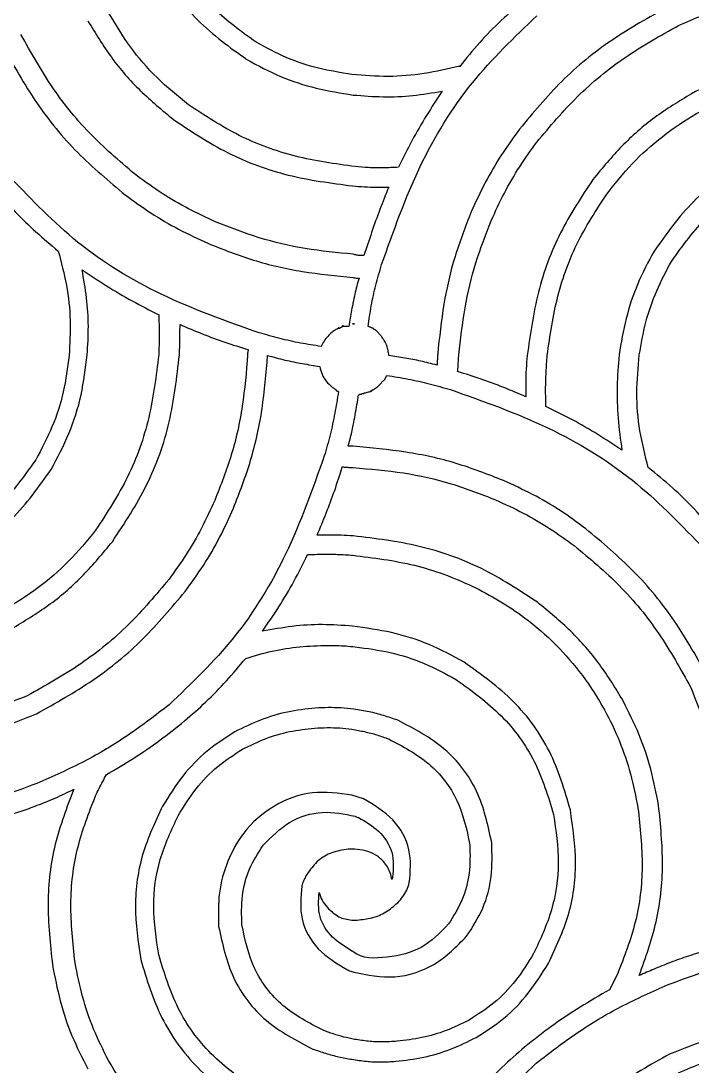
# Model space of a CAD drawing. Extents: x 0 to 371, y 0 to 260.
# Drawn here: x 214.6 to 242.17, y 122.59 to 165.5 of the extents above; entities that cross this region are included whole.
import ezdxf

# ---------------------------------------------------------------- set-up
doc = ezdxf.new("R2010")
doc.units = 0
doc.layers.add('Layer_1', color=7, linetype='CONTINUOUS')

msp = doc.modelspace()

# ---------------------------------------------------------------- linework, layer by layer
at = {"layer": 'Layer_1', "color": 7}
for points in [[(232.621457, 163.618127), (232.621457, 163.644998)], [(228.255832, 153.93448), (228.255832, 153.960835)], [(227.673955, 152.876146), (227.6476, 152.876146)], [(228.07083, 152.955728), (228.044475, 152.955728), (227.991249, 152.955728), (227.964894, 152.955728), (227.938539, 152.955728), (227.912184, 152.955728), (227.885829, 152.955728)], [(228.890936, 152.955728), (228.86458, 152.955728)], [(229.261455, 152.7175), (229.181874, 152.797081)], [(229.711041, 151.765103), (229.711041, 151.817813)], [(229.420102, 150.653543), (229.499684, 150.733125)], [(229.552394, 150.785835), (229.631975, 150.944998), (229.631975, 150.944998)], [(228.732289, 150.230313), (228.758644, 150.230313)], [(229.023227, 150.33625), (229.049582, 150.33625), (229.076453, 150.362605)], [(229.2351, 150.468541), (229.314166, 150.548123)], [(228.467705, 150.151248), (228.494061, 150.151248)], [(228.255832, 148.034581), (228.044475, 148.034581)], [(228.679578, 133.561563), (228.203122, 133.72021)], [(228.309059, 131.498123), (228.044475, 131.498123)], [(228.203122, 128.587706), (228.414995, 128.587706)], [(239.103749, 126.365103), (238.786455, 125.73)]]:
    msp.add_lwpolyline(points, dxfattribs=at)
for points in [[(221.138954, 153.034793)], [(227.673955, 152.902502)], [(227.858957, 152.982083)], [(228.229477, 153.061664), (228.309059, 153.061664), (228.229477, 153.061664)], [(224.737184, 151.765103)], [(229.023227, 150.309895)], [(227.806247, 147.187605)], [(227.303436, 143.605911)], [(227.197499, 139.865571)], [(216.773329, 133.958438)]]:
    msp.add_lwpolyline(points, close=True, dxfattribs=at)
for points, knots in [([(219.524583, 169.968126), (219.771747, 169.151581), (220.263513, 167.526957), (221.793321, 165.406481), (223.185254, 164.412825), (223.890207, 163.909581)], [0, 0, 0, 0, 2.54814, 5.069855, 7.657553, 7.657553, 7.657553, 7.657553]), ([(224.260727, 164.62375), (223.618998, 165.087421), (222.351587, 166.003168), (220.94539, 167.93058), (220.492535, 169.411566), (220.265622, 170.153644)], [0, 0, 0, 0, 2.366487, 4.673792, 6.990994, 6.990994, 6.990994, 6.990994]), ([(241.617291, 165.311563), (242.28791, 165.598605), (243.662571, 166.186995), (245.906768, 166.670409), (247.456452, 166.755267), (248.242208, 166.798294)], [0, 0, 0, 0, 2.184858, 4.4786, 6.83788, 6.83788, 6.83788, 6.83788]), ([(235.267291, 166.343541), (234.952581, 166.071), (234.318427, 165.521819), (233.428331, 164.614901), (232.891926, 163.95225), (232.621457, 163.618127)], [0, 0, 0, 0, 1.248722, 2.516229, 3.805333, 3.805333, 3.805333, 3.805333]), ([(241.19406, 166.078958), (240.406752, 165.641796), (238.844134, 164.774135), (236.766001, 163.081497), (235.640887, 161.725234), (235.082289, 161.051875)], [0, 0, 0, 0, 2.69884, 5.356551, 7.977118, 7.977118, 7.977118, 7.977118]), ([(221.482602, 162.057498), (221.04321, 162.415541), (220.171001, 163.126268), (219.057805, 164.401841), (218.486947, 165.361266), (218.201666, 165.84073)], [0, 0, 0, 0, 1.698694, 3.371963, 5.043495, 5.043495, 5.043495, 5.043495]), ([(229.420102, 155.495625), (229.902134, 156.856125), (230.835261, 159.489814), (232.970792, 163.00879), (234.873008, 164.826172), (235.796457, 165.708438)], [0, 0, 0, 0, 4.325799, 8.373986, 12.193383, 12.193383, 12.193383, 12.193383]), ([(217.355206, 165.497081), (217.66655, 164.984485), (218.288137, 163.961106), (219.481607, 162.598631), (220.408335, 161.833514), (220.87437, 161.44875)], [0, 0, 0, 0, 1.797007, 3.587655, 5.399073, 5.399073, 5.399073, 5.399073]), ([(235.796457, 160.522708), (236.333582, 161.162197), (237.414061, 162.448592), (239.389485, 164.062113), (240.871664, 164.893384), (241.617291, 165.311563)], [0, 0, 0, 0, 2.50184, 5.032695, 7.594725, 7.594725, 7.594725, 7.594725]), ([(219.392291, 159.12021), (218.752802, 159.657335), (217.466407, 160.737814), (215.852886, 162.713237), (215.021615, 164.195417), (214.603436, 164.941043)], [0, 0, 0, 0, 2.50184, 5.032695, 7.594725, 7.594725, 7.594725, 7.594725]), ([(213.862912, 164.465103), (214.301892, 163.677561), (215.173286, 162.114256), (216.871519, 160.042422), (218.221408, 158.912815), (218.889995, 158.353331)], [0, 0, 0, 0, 2.701851, 5.363294, 7.97507, 7.97507, 7.97507, 7.97507]), ([(228.203122, 163.300833), (227.744226, 163.373369), (226.824034, 163.518822), (225.490912, 163.960951), (224.670186, 164.403142), (224.260727, 164.62375)], [0, 0, 0, 0, 1.392508, 2.792299, 4.185934, 4.185934, 4.185934, 4.185934]), ([(223.890207, 163.909581), (224.343372, 163.66602), (225.250634, 163.178395), (226.728452, 162.697873), (227.746533, 162.535567), (228.255832, 162.454373)], [0, 0, 0, 0, 1.541296, 3.085767, 4.63181, 4.63181, 4.63181, 4.63181]), ([(246.433017, 163.962291), (245.934614, 163.867179), (244.940234, 163.677417), (243.495517, 163.19541), (242.596018, 162.736461), (242.146457, 162.507083)], [0, 0, 0, 0, 1.521336, 3.035266, 4.547924, 4.547924, 4.547924, 4.547924]), ([(232.621457, 163.644998), (232.140084, 163.530442), (231.176677, 163.301174), (229.687351, 163.178811), (228.698242, 163.260128), (228.203122, 163.300833)], [0, 0, 0, 0, 1.483305, 2.968641, 4.457374, 4.457374, 4.457374, 4.457374]), ([(238.7601, 158.511978), (239.117535, 158.950539), (239.827166, 159.821235), (241.114598, 160.914414), (242.451654, 161.781852), (243.817823, 162.427137), (245.167922, 162.889548), (246.099516, 163.075544), (246.565308, 163.168541)], [0, 0, 0, 0, 1.694248, 3.363666, 5.041543, 6.462666, 7.886398, 9.310103, 9.310103, 9.310103, 9.310103]), ([(228.255832, 162.454373), (228.663163, 162.422637), (229.477543, 162.359188), (230.703111, 162.411567), (231.506553, 162.545979), (231.907289, 162.613019)], [0, 0, 0, 0, 1.225051, 2.449256, 3.667467, 3.667467, 3.667467, 3.667467]), ([(231.907289, 162.613019), (231.689956, 162.282412), (231.252779, 161.617377), (230.647984, 160.577184), (230.288866, 159.854748), (230.107916, 159.49073)], [0, 0, 0, 0, 1.186835, 2.387384, 3.60669, 3.60669, 3.60669, 3.60669]), ([(242.146457, 162.507083), (241.633899, 162.195745), (240.610618, 161.574183), (239.248383, 160.380636), (238.483366, 159.453947), (238.098642, 158.987918)], [0, 0, 0, 0, 1.796894, 3.587356, 5.398685, 5.398685, 5.398685, 5.398685]), ([(228.335414, 159.517085), (227.509873, 159.630612), (225.871169, 159.855964), (223.531455, 160.713937), (222.163656, 161.610888), (221.482602, 162.057498)], [0, 0, 0, 0, 2.495893, 4.954366, 7.392467, 7.392467, 7.392467, 7.392467]), ([(220.87437, 161.44875), (221.602808, 160.9633), (223.065228, 159.988705), (225.581877, 159.072712), (227.342564, 158.840372), (228.229477, 158.723335)], [0, 0, 0, 0, 2.619892, 5.259724, 7.939254, 7.939254, 7.939254, 7.939254]), ([(235.082289, 161.051875), (234.830715, 160.704199), (234.321466, 160.000414), (233.656648, 158.866977), (233.284638, 158.066692), (233.097914, 157.665002)], [0, 0, 0, 0, 1.287007, 2.605232, 3.933695, 3.933695, 3.933695, 3.933695]), ([(233.918019, 157.294998), (234.093903, 157.676893), (234.443796, 158.436613), (235.07298, 159.5169), (235.556168, 160.188648), (235.796457, 160.522708)], [0, 0, 0, 0, 1.260923, 2.508409, 3.742495, 3.742495, 3.742495, 3.742495]), ([(246.671245, 160.416771), (245.854127, 160.174702), (244.225963, 159.692363), (242.109288, 158.152347), (241.115556, 156.757635), (240.612183, 156.051146)], [0, 0, 0, 0, 2.544261, 5.069616, 7.661989, 7.661989, 7.661989, 7.661989]), ([(241.326352, 155.627916), (241.790024, 156.269646), (242.705771, 157.537057), (244.633183, 158.943253), (246.114169, 159.396109), (246.856247, 159.623021)], [0, 0, 0, 0, 2.366487, 4.673792, 6.990994, 6.990994, 6.990994, 6.990994]), ([(230.107916, 159.49073), (229.897988, 159.47829), (229.488102, 159.454001), (228.895867, 159.467756), (228.515894, 159.5012), (228.335414, 159.517085)], [0, 0, 0, 0, 0.630689, 1.231425, 1.774912, 1.774912, 1.774912, 1.774912]), ([(224.393019, 152.691145), (223.032519, 153.173176), (220.398829, 154.106304), (216.879853, 156.241834), (215.062472, 158.14405), (214.180206, 159.0675)], [0, 0, 0, 0, 4.325799, 8.373986, 12.193383, 12.193383, 12.193383, 12.193383]), ([(222.620517, 157.241771), (222.238581, 157.417661), (221.478751, 157.76758), (220.398253, 158.396696), (219.726393, 158.879915), (219.392291, 159.12021)], [0, 0, 0, 0, 1.261043, 2.508744, 3.74294, 3.74294, 3.74294, 3.74294]), ([(238.098642, 158.987918), (237.626826, 158.273888), (236.676181, 156.835216), (235.770859, 154.367151), (235.523926, 152.636554), (235.399582, 151.765103)], [0, 0, 0, 0, 2.561712, 5.1615, 7.798521, 7.798521, 7.798521, 7.798521]), ([(213.598329, 158.538333), (213.852846, 158.243129), (214.36507, 157.649022), (215.217117, 156.820245), (215.829118, 156.309242), (216.138225, 156.051146)], [0, 0, 0, 0, 1.168937, 2.352526, 3.560394, 3.560394, 3.560394, 3.560394]), ([(218.889995, 158.353331), (219.237629, 158.101763), (219.941302, 157.592544), (221.074527, 156.92766), (221.874703, 156.555675), (222.276352, 156.368956)], [0, 0, 0, 0, 1.286898, 2.604908, 3.933251, 3.933251, 3.933251, 3.933251]), ([(228.229477, 158.723335), (228.390726, 158.709093), (228.71671, 158.680302), (229.211283, 158.671016), (229.543819, 158.670756), (229.711041, 158.670625)], [0, 0, 0, 0, 0.485489, 0.981475, 1.48318, 1.48318, 1.48318, 1.48318]), ([(229.711041, 158.670625), (229.587732, 158.365255), (229.340421, 157.752794), (229.005453, 156.816351), (228.799502, 156.184067), (228.696115, 155.86666)], [0, 0, 0, 0, 0.987901, 1.981368, 2.982816, 2.982816, 2.982816, 2.982816]), ([(236.220203, 151.765103), (236.33903, 152.58119), (236.57448, 154.198227), (237.419117, 156.507145), (238.314879, 157.846351), (238.7601, 158.511978)], [0, 0, 0, 0, 2.47089, 4.895949, 7.292382, 7.292382, 7.292382, 7.292382]), ([(233.097914, 157.665002), (232.862341, 157.056773), (232.38463, 155.823364), (231.935212, 153.855329), (231.793927, 152.503347), (231.722287, 151.817813)], [0, 0, 0, 0, 1.954953, 3.964393, 6.031377, 6.031377, 6.031377, 6.031377]), ([(228.255832, 155.918855), (227.594448, 155.983503), (226.288681, 156.111137), (224.391929, 156.548635), (223.20464, 157.01321), (222.620517, 157.241771)], [0, 0, 0, 0, 1.992577, 3.933933, 5.813998, 5.813998, 5.813998, 5.813998]), ([(232.595102, 151.791458), (232.666819, 152.43558), (232.808533, 153.708379), (233.247203, 155.558426), (233.696611, 156.72183), (233.918019, 157.294998)], [0, 0, 0, 0, 1.943386, 3.84017, 5.682105, 5.682105, 5.682105, 5.682105]), ([(222.276352, 156.368956), (222.89764, 156.124483), (224.159416, 155.627982), (226.172793, 155.164957), (227.556769, 155.033074), (228.255832, 154.966458)], [0, 0, 0, 0, 2.001114, 4.064071, 6.169655, 6.169655, 6.169655, 6.169655]), ([(216.138225, 156.051146), (216.26164, 155.585359), (216.508815, 154.652483), (216.661944, 153.207963), (216.612479, 152.245226), (216.587811, 151.765103)], [0, 0, 0, 0, 1.444352, 2.892737, 4.333651, 4.333651, 4.333651, 4.333651]), ([(228.696115, 155.86666), (228.644684, 155.866842), (228.543542, 155.867199), (228.394296, 155.876147), (228.301207, 155.904859), (228.255832, 155.918855)], [0, 0, 0, 0, 0.154453, 0.303741, 0.445704, 0.445704, 0.445704, 0.445704]), ([(240.612183, 156.051146), (240.37506, 155.608782), (239.90051, 154.723489), (239.434474, 153.282541), (239.163544, 151.865283), (239.072812, 150.493272), (239.109141, 149.181488), (239.228914, 148.313026), (239.289267, 147.875418)], [0, 0, 0, 0, 1.503159, 3.008232, 4.52133, 5.821948, 7.125956, 8.450403, 8.450403, 8.450403, 8.450403]), ([(228.86458, 152.955728), (228.90525, 153.238514), (228.987051, 153.807295), (229.173253, 154.655804), (229.337416, 155.214314), (229.420102, 155.495625)], [0, 0, 0, 0, 0.856909, 1.723537, 2.60302, 2.60302, 2.60302, 2.60302]), ([(240.003435, 151.791458), (240.082803, 152.239243), (240.241507, 153.134638), (240.684647, 154.429335), (241.112802, 155.229046), (241.326352, 155.627916)], [0, 0, 0, 0, 1.363155, 2.725773, 4.081693, 4.081693, 4.081693, 4.081693]), ([(217.32885, 151.791458), (217.351802, 152.181302), (217.397732, 152.961434), (217.323569, 154.132898), (217.185739, 154.900703), (217.116977, 155.283752)], [0, 0, 0, 0, 1.170859, 2.343057, 3.510053, 3.510053, 3.510053, 3.510053]), ([(217.116977, 155.283752), (217.44938, 155.059162), (218.118366, 154.607157), (219.172726, 153.994044), (219.899743, 153.61994), (220.265622, 153.431668)], [0, 0, 0, 0, 1.203234, 2.421602, 3.655967, 3.655967, 3.655967, 3.655967]), ([(228.255832, 154.966458), (228.28214, 154.959351), (228.334164, 154.945297), (228.414599, 154.94025), (228.467608, 154.940152), (228.494061, 154.940103)], [0, 0, 0, 0, 0.081549, 0.161265, 0.240673, 0.240673, 0.240673, 0.240673]), ([(228.494061, 154.940103), (228.460412, 154.832008), (228.392434, 154.613632), (228.313952, 154.277468), (228.275245, 154.049042), (228.255832, 153.93448)], [0, 0, 0, 0, 0.339555, 0.685981, 1.034528, 1.034528, 1.034528, 1.034528]), ([(228.255832, 153.960835), (228.231225, 153.848652), (228.182588, 153.626928), (228.123305, 153.291309), (228.088406, 153.068125), (228.07083, 152.955728)], [0, 0, 0, 0, 0.344516, 0.680921, 1.022214, 1.022214, 1.022214, 1.022214]), ([(220.265622, 153.431668), (220.272668, 153.246836), (220.286679, 152.879239), (220.286946, 152.332122), (220.27268, 151.970411), (220.265622, 151.791458)], [0, 0, 0, 0, 0.554872, 1.103538, 1.64078, 1.64078, 1.64078, 1.64078]), ([(221.112083, 151.791458), (221.119238, 151.926313), (221.133749, 152.199799), (221.138657, 152.61446), (221.138854, 152.89403), (221.138954, 153.034793)], [0, 0, 0, 0, 0.405094, 0.821528, 1.24383, 1.24383, 1.24383, 1.24383]), ([(221.138954, 153.034793), (221.441037, 152.905888), (222.047949, 152.646905), (222.983634, 152.301969), (223.621764, 152.103417), (223.943434, 152.003331)], [0, 0, 0, 0, 0.985224, 1.979399, 2.989936, 2.989936, 2.989936, 2.989936]), ([(227.6476, 152.876146), (227.623289, 152.865769), (227.576932, 152.845981), (227.517865, 152.806429), (227.474948, 152.770563), (227.432856, 152.764449), (227.408096, 152.742034), (227.334371, 152.66952), (227.201865, 152.553741), (227.046864, 152.359093), (226.971313, 152.210925), (226.932916, 152.135623)], [0, 0, 0, 0, 0.078998, 0.150632, 0.214077, 0.241581, 0.274328, 0.310965, 0.554249, 0.799133, 1.052209, 1.052209, 1.052209, 1.052209]), ([(227.673955, 152.902502), (227.66494, 152.900703), (227.647959, 152.897315), (227.634381, 152.887056), (227.613885, 152.871454), (227.644856, 152.881945), (227.652721, 152.897887), (227.666631, 152.90091), (227.673955, 152.902502)], [0, 0, 0, 0, 0.026327, 0.049592, 0.059951, 0.080656, 0.099271, 0.119976, 0.119976, 0.119976, 0.119976]), ([(227.885829, 152.955728), (227.870838, 152.955837), (227.84453, 152.956029), (227.806629, 152.950704), (227.785306, 152.935068), (227.773809, 152.923335), (227.768078, 152.918769), (227.761525, 152.912993), (227.751135, 152.909333), (227.739524, 152.903331), (227.720655, 152.904227), (227.711585, 152.884443), (227.692319, 152.875396), (227.680566, 152.875876), (227.673955, 152.876146)], [0, 0, 0, 0, 0.045114, 0.079169, 0.112336, 0.121866, 0.128493, 0.134323, 0.1479, 0.160987, 0.173352, 0.200328, 0.215555, 0.235124, 0.235124, 0.235124, 0.235124]), ([(227.858957, 152.982083), (227.84962, 152.980282), (227.830274, 152.97655), (227.811989, 152.961919), (227.764401, 152.95274), (227.811989, 152.961919), (227.830274, 152.97655), (227.84962, 152.980282), (227.858957, 152.982083)], [0, 0, 0, 0, 0.027249, 0.056458, 0.083707, 0.110956, 0.140165, 0.167414, 0.167414, 0.167414, 0.167414]), ([(229.023227, 152.902502), (229.007526, 152.904039), (228.976783, 152.90705), (228.934667, 152.931768), (228.90628, 152.947321), (228.890936, 152.955728)], [0, 0, 0, 0, 0.046733, 0.091501, 0.144175, 0.144175, 0.144175, 0.144175]), ([(229.181874, 152.797081), (229.174825, 152.798476), (229.161439, 152.801124), (229.149821, 152.819751), (229.12152, 152.821821), (229.102408, 152.853416), (229.065966, 152.878429), (229.038419, 152.893945), (229.023227, 152.902502)], [0, 0, 0, 0, 0.020705, 0.03932, 0.060025, 0.098106, 0.140598, 0.192849, 0.192849, 0.192849, 0.192849]), ([(226.932916, 152.135623), (226.65001, 152.177912), (226.080878, 152.262986), (225.235406, 152.460081), (224.674722, 152.613874), (224.393019, 152.691145)], [0, 0, 0, 0, 0.857836, 1.725739, 2.602112, 2.602112, 2.602112, 2.602112]), ([(229.526039, 152.373335), (229.4999, 152.415261), (229.448718, 152.497358), (229.360805, 152.613161), (229.294803, 152.682478), (229.261455, 152.7175)], [0, 0, 0, 0, 0.148184, 0.290165, 0.435159, 0.435159, 0.435159, 0.435159]), ([(229.711041, 151.817813), (229.700663, 151.885706), (229.680486, 152.017706), (229.622503, 152.20746), (229.557926, 152.318502), (229.526039, 152.373335)], [0, 0, 0, 0, 0.206026, 0.400564, 0.590336, 0.590336, 0.590336, 0.590336]), ([(223.943434, 152.003331), (223.93636, 151.979315), (223.922953, 151.933794), (223.91696, 151.862175), (223.917038, 151.81564), (223.917079, 151.791458)], [0, 0, 0, 0, 0.074913, 0.141994, 0.21457, 0.21457, 0.21457, 0.21457]), ([(216.587811, 151.765103), (216.520887, 151.264477), (216.387059, 150.263358), (215.921907, 148.813418), (215.44852, 147.923053), (215.212184, 147.478543)], [0, 0, 0, 0, 1.513457, 3.026513, 4.535006, 4.535006, 4.535006, 4.535006]), ([(215.847287, 147.081668), (216.106489, 147.569767), (216.624892, 148.545961), (217.123728, 150.140964), (217.260363, 151.24038), (217.32885, 151.791458)], [0, 0, 0, 0, 1.655747, 3.311482, 4.975489, 4.975489, 4.975489, 4.975489]), ([(220.265622, 151.791458), (220.158671, 150.926743), (219.946007, 149.207317), (219.08174, 146.742228), (218.140585, 145.30821), (217.672499, 144.594998)], [0, 0, 0, 0, 2.610159, 5.190122, 7.742905, 7.742905, 7.742905, 7.742905]), ([(218.360829, 144.118541), (218.862196, 144.877485), (219.869917, 146.402918), (220.79918, 149.030861), (221.007329, 150.867262), (221.112083, 151.791458)], [0, 0, 0, 0, 2.72216, 5.471392, 8.25676, 8.25676, 8.25676, 8.25676]), ([(223.917079, 151.791458), (223.859573, 151.088607), (223.746237, 149.703376), (223.30265, 147.688038), (222.809977, 146.431124), (222.567291, 145.811978)], [0, 0, 0, 0, 2.114459, 4.167329, 6.160255, 6.160255, 6.160255, 6.160255]), ([(223.334686, 145.494168), (223.586316, 146.144277), (224.098057, 147.466406), (224.559829, 149.579243), (224.677631, 151.031129), (224.737184, 151.765103)], [0, 0, 0, 0, 2.089227, 4.248872, 6.456837, 6.456837, 6.456837, 6.456837]), ([(224.737184, 151.765103), (224.974602, 151.69983), (225.446429, 151.570111), (226.163313, 151.426959), (226.641824, 151.35223), (226.880205, 151.315002)], [0, 0, 0, 0, 0.738482, 1.467607, 2.191424, 2.191424, 2.191424, 2.191424]), ([(231.695416, 151.368228), (231.475519, 151.424763), (231.03815, 151.53721), (230.373842, 151.658499), (229.931636, 151.729623), (229.711041, 151.765103)], [0, 0, 0, 0, 0.680934, 1.354363, 2.024705, 2.024705, 2.024705, 2.024705]), ([(231.722287, 151.817813), (231.720691, 151.767152), (231.717557, 151.667667), (231.700145, 151.518374), (231.697012, 151.418889), (231.695416, 151.368228)], [0, 0, 0, 0, 0.151997, 0.298481, 0.450477, 0.450477, 0.450477, 0.450477]), ([(232.542392, 151.103645), (232.549572, 151.182636), (232.563742, 151.338527), (232.573144, 151.56839), (232.587906, 151.718348), (232.595102, 151.791458)], [0, 0, 0, 0, 0.237922, 0.469539, 0.689887, 0.689887, 0.689887, 0.689887]), ([(235.399582, 151.765103), (235.383762, 151.579671), (235.351991, 151.207287), (235.330766, 150.642088), (235.341467, 150.263082), (235.346872, 150.071666)], [0, 0, 0, 0, 0.558295, 1.121167, 1.695522, 1.695522, 1.695522, 1.695522]), ([(236.166977, 149.674791), (236.161611, 149.910307), (236.150966, 150.377498), (236.172546, 151.074845), (236.204355, 151.535552), (236.220203, 151.765103)], [0, 0, 0, 0, 0.706629, 1.401736, 2.092012, 2.092012, 2.092012, 2.092012]), ([(240.373955, 147.16125), (240.245178, 147.662349), (239.986975, 148.66707), (239.860576, 150.231461), (239.955717, 151.270378), (240.003435, 151.791458)], [0, 0, 0, 0, 1.550462, 3.108724, 4.676749, 4.676749, 4.676749, 4.676749]), ([(226.880205, 151.315002), (226.906141, 151.204534), (226.957474, 150.985893), (227.135844, 150.694085), (227.300395, 150.543933), (227.383017, 150.468541)], [0, 0, 0, 0, 0.338897, 0.670753, 1.005416, 1.005416, 1.005416, 1.005416]), ([(235.346872, 150.071666), (235.044784, 150.200605), (234.437855, 150.459659), (233.50222, 150.804903), (232.864066, 151.003525), (232.542392, 151.103645)], [0, 0, 0, 0, 0.985276, 1.979536, 2.990115, 2.990115, 2.990115, 2.990115]), ([(229.314166, 150.548123), (229.321304, 150.549989), (229.336512, 150.553966), (229.349075, 150.577782), (229.361433, 150.602781), (229.390319, 150.60575), (229.400867, 150.63188), (229.413086, 150.645642), (229.420102, 150.653543)], [0, 0, 0, 0, 0.021163, 0.045091, 0.077242, 0.098281, 0.122066, 0.154136, 0.154136, 0.154136, 0.154136]), ([(229.499684, 150.733125), (229.507683, 150.740067), (229.521614, 150.752159), (229.546757, 150.76345), (229.550593, 150.778685), (229.552394, 150.785835)], [0, 0, 0, 0, 0.032069, 0.055854, 0.076893, 0.076893, 0.076893, 0.076893]), ([(229.631975, 150.944998), (229.923476, 150.897205), (230.509099, 150.80119), (231.384321, 150.609996), (231.961208, 150.445411), (232.251453, 150.362605)], [0, 0, 0, 0, 0.886111, 1.780192, 2.685512, 2.685512, 2.685512, 2.685512]), ([(227.6476, 150.283539), (227.599997, 149.985816), (227.504985, 149.391588), (227.313325, 148.50758), (227.148081, 147.928252), (227.065207, 147.637706)], [0, 0, 0, 0, 0.904436, 1.80517, 2.711408, 2.711408, 2.711408, 2.711408]), ([(227.383017, 150.468541), (227.40094, 150.457855), (227.437739, 150.435915), (227.486942, 150.395231), (227.52374, 150.373291), (227.541664, 150.362605)], [0, 0, 0, 0, 0.062524, 0.128366, 0.19089, 0.19089, 0.19089, 0.19089]), ([(227.541664, 150.362605), (227.543439, 150.353797), (227.547054, 150.335856), (227.567673, 150.315279), (227.592293, 150.31034), (227.614877, 150.305684), (227.627118, 150.287743), (227.640543, 150.284988), (227.6476, 150.283539)], [0, 0, 0, 0, 0.02659, 0.054167, 0.080757, 0.101589, 0.120386, 0.141218, 0.141218, 0.141218, 0.141218]), ([(228.494061, 150.151248), (228.50487, 150.158208), (228.526959, 150.17243), (228.563949, 150.179092), (228.601704, 150.171627), (228.6237, 150.198308), (228.652141, 150.205631), (228.676248, 150.19862), (228.690187, 150.214451), (228.707238, 150.225282), (228.723602, 150.228569), (228.732289, 150.230313)], [0, 0, 0, 0, 0.038178, 0.078011, 0.11137, 0.143751, 0.171168, 0.197697, 0.208056, 0.23132, 0.257647, 0.257647, 0.257647, 0.257647]), ([(228.758644, 150.230313), (228.787381, 150.239419), (228.847228, 150.258384), (228.938121, 150.288101), (228.994922, 150.320236), (229.023227, 150.33625)], [0, 0, 0, 0, 0.090503, 0.188474, 0.285792, 0.285792, 0.285792, 0.285792]), ([(229.023227, 150.309895), (229.011624, 150.307456), (228.985147, 150.30189), (228.956166, 150.288507), (228.900286, 150.242836), (228.94824, 150.281713), (228.981192, 150.289888), (229.007854, 150.302578), (229.023227, 150.309895)], [0, 0, 0, 0, 0.034272, 0.078208, 0.120221, 0.154008, 0.190143, 0.239353, 0.239353, 0.239353, 0.239353]), ([(229.076453, 150.362605), (229.083497, 150.364002), (229.096872, 150.366656), (229.10857, 150.385244), (229.13462, 150.387373), (229.154034, 150.410277), (229.181476, 150.422826), (229.208731, 150.432112), (229.209156, 150.447109), (229.212368, 150.450404), (229.216661, 150.455653), (229.222229, 150.462408), (229.229769, 150.466653), (229.233898, 150.468116), (229.2351, 150.468541)], [0, 0, 0, 0, 0.020705, 0.03932, 0.060025, 0.093043, 0.123003, 0.156021, 0.161127, 0.165181, 0.16931, 0.181675, 0.190993, 0.194821, 0.194821, 0.194821, 0.194821]), ([(232.251453, 150.362605), (233.612185, 149.880518), (236.246852, 148.947094), (239.768361, 146.817046), (241.601083, 144.928997), (242.490622, 144.012605)], [0, 0, 0, 0, 4.326336, 8.376711, 12.196718, 12.196718, 12.196718, 12.196718]), ([(228.044475, 148.034581), (228.070844, 148.131494), (228.123445, 148.324818), (228.197351, 148.615065), (228.265423, 148.950528), (228.334001, 149.32758), (228.408551, 149.741607), (228.448203, 150.016193), (228.467705, 150.151248)], [0, 0, 0, 0, 0.301317, 0.601076, 0.898296, 1.327952, 1.750856, 2.160193, 2.160193, 2.160193, 2.160193]), ([(239.289267, 147.875418), (238.962988, 148.093401), (238.302483, 148.534676), (237.258857, 149.134161), (236.53282, 149.493649), (236.166977, 149.674791)], [0, 0, 0, 0, 1.176968, 2.382608, 3.607153, 3.607153, 3.607153, 3.607153]), ([(234.42083, 146.632083), (233.781894, 146.882001), (232.484069, 147.389643), (230.405375, 147.84171), (228.978547, 147.969734), (228.255832, 148.034581)], [0, 0, 0, 0, 2.055861, 4.175921, 6.351989, 6.351989, 6.351989, 6.351989]), ([(227.065207, 147.637706), (226.583169, 146.277166), (225.650017, 143.64337), (223.51456, 140.124181), (221.612307, 138.306686), (220.688852, 137.424377)], [0, 0, 0, 0, 4.325924, 8.374321, 12.193814, 12.193814, 12.193814, 12.193814]), ([(215.212184, 147.478543), (214.753113, 146.836175), (213.844126, 145.564249), (211.910106, 144.163687), (210.426031, 143.710535), (209.682289, 143.483438)], [0, 0, 0, 0, 2.359118, 4.671187, 6.993908, 6.993908, 6.993908, 6.993908]), ([(226.774269, 144.383125), (226.897936, 144.685756), (227.147225, 145.2958), (227.502671, 146.227211), (227.704516, 146.86577), (227.806247, 147.187605)], [0, 0, 0, 0, 0.980809, 1.977119, 2.989509, 2.989509, 2.989509, 2.989509]), ([(227.806247, 147.187605), (227.856906, 147.18604), (227.956382, 147.182967), (228.105697, 147.165888), (228.205173, 147.162815), (228.255832, 147.16125)], [0, 0, 0, 0, 0.151991, 0.298453, 0.450443, 0.450443, 0.450443, 0.450443]), ([(228.255832, 147.16125), (228.943358, 147.103657), (230.299695, 146.990039), (232.269854, 146.553859), (233.499458, 146.074052), (234.103537, 145.838333)], [0, 0, 0, 0, 2.068676, 4.081042, 6.024413, 6.024413, 6.024413, 6.024413]), ([(243.09937, 144.515416), (242.826829, 144.830126), (242.277648, 145.46428), (241.370729, 146.354376), (240.708079, 146.890781), (240.373955, 147.16125)], [0, 0, 0, 0, 1.248722, 2.516229, 3.805333, 3.805333, 3.805333, 3.805333]), ([(209.788226, 142.716043), (210.605343, 142.958112), (212.233507, 143.440452), (214.350182, 144.980468), (215.343914, 146.37518), (215.847287, 147.081668)], [0, 0, 0, 0, 2.544261, 5.069616, 7.661989, 7.661989, 7.661989, 7.661989]), ([(237.807703, 144.647708), (237.460779, 144.904318), (236.761172, 145.421795), (235.622038, 146.078512), (234.822308, 146.447064), (234.42083, 146.632083)], [0, 0, 0, 0, 1.293785, 2.609043, 3.934954, 3.934954, 3.934954, 3.934954]), ([(222.567291, 145.811978), (222.391401, 145.430042), (222.041483, 144.670212), (221.412366, 143.589714), (220.929147, 142.917854), (220.688852, 142.583752)], [0, 0, 0, 0, 1.261043, 2.508744, 3.74294, 3.74294, 3.74294, 3.74294]), ([(221.350311, 142.081456), (221.606405, 142.432921), (222.120908, 143.139029), (222.784457, 144.282674), (223.150292, 145.08817), (223.334686, 145.494168)], [0, 0, 0, 0, 1.304057, 2.619905, 3.957169, 3.957169, 3.957169, 3.957169]), ([(234.103537, 145.838333), (234.485432, 145.662449), (235.245152, 145.312556), (236.325439, 144.683372), (236.997187, 144.200184), (237.331247, 143.959895)], [0, 0, 0, 0, 1.260923, 2.508409, 3.742495, 3.742495, 3.742495, 3.742495]), ([(217.672499, 144.594998), (217.315064, 144.156437), (216.605433, 143.285743), (215.318005, 142.192554), (213.980914, 141.325138), (212.614763, 140.679732), (211.264707, 140.217017), (210.333088, 140.030949), (209.867291, 139.937918)], [0, 0, 0, 0, 1.694248, 3.363666, 5.041543, 6.462724, 7.886535, 9.310269, 9.310269, 9.310269, 9.310269]), ([(242.834787, 138.535936), (242.395807, 139.323478), (241.524413, 140.886783), (239.82618, 142.958618), (238.476291, 144.088224), (237.807703, 144.647708)], [0, 0, 0, 0, 2.701851, 5.363294, 7.97507, 7.97507, 7.97507, 7.97507]), ([(228.255832, 144.35677), (228.090596, 144.36544), (227.762235, 144.382669), (227.268123, 144.399432), (226.939538, 144.388582), (226.774269, 144.383125)], [0, 0, 0, 0, 0.496426, 0.986509, 1.482449, 1.482449, 1.482449, 1.482449]), ([(235.823328, 141.631355), (235.073029, 142.124091), (233.564702, 143.114638), (230.973052, 144.026543), (229.164749, 144.246308), (228.255832, 144.35677)], [0, 0, 0, 0, 2.686191, 5.400049, 8.142663, 8.142663, 8.142663, 8.142663]), ([(214.312497, 140.599377), (214.825093, 140.910721), (215.848472, 141.532308), (217.210947, 142.725778), (217.976064, 143.652506), (218.360829, 144.118541)], [0, 0, 0, 0, 1.797007, 3.587655, 5.399073, 5.399073, 5.399073, 5.399073]), ([(237.331247, 143.959895), (237.971411, 143.427387), (239.262361, 142.353537), (240.870128, 140.3718), (241.701723, 138.886381), (242.120102, 138.139061)], [0, 0, 0, 0, 2.494016, 5.029417, 7.596492, 7.596492, 7.596492, 7.596492]), ([(224.525311, 140.44073), (224.751404, 140.771376), (225.206356, 141.436712), (225.833504, 142.483808), (226.194963, 143.218547), (226.377394, 143.589375)], [0, 0, 0, 0, 1.20159, 2.41788, 3.657285, 3.657285, 3.657285, 3.657285]), ([(226.377394, 143.589375), (226.47946, 143.59334), (226.684523, 143.601307), (226.993263, 143.607257), (227.199887, 143.60636), (227.303436, 143.605911)], [0, 0, 0, 0, 0.306425, 0.615649, 0.926289, 0.926289, 0.926289, 0.926289]), ([(227.303436, 143.605911), (227.406994, 143.604146), (227.613701, 143.600623), (227.922542, 143.586927), (228.127438, 143.570968), (228.229477, 143.56302)], [0, 0, 0, 0, 0.310713, 0.620202, 0.927232, 0.927232, 0.927232, 0.927232]), ([(228.229477, 143.56302), (229.082277, 143.458229), (230.77412, 143.250337), (233.173498, 142.363169), (235.112152, 141.207042), (236.596916, 139.92067), (237.698128, 138.644113), (238.561456, 137.305248), (239.208951, 135.944718), (239.674199, 134.59497), (239.858185, 133.660871), (239.950725, 133.191044)], [0, 0, 0, 0, 2.570476, 5.099489, 7.608373, 9.30252, 10.971776, 12.64958, 14.065451, 15.483695, 16.918909, 16.918909, 16.918909, 16.918909]), ([(220.688852, 142.583752), (220.151727, 141.944263), (219.071248, 140.657868), (217.095825, 139.044347), (215.613646, 138.213076), (214.868019, 137.794897)], [0, 0, 0, 0, 2.50184, 5.032695, 7.594725, 7.594725, 7.594725, 7.594725]), ([(215.238539, 137.054373), (216.026081, 137.493353), (217.589386, 138.364747), (219.66122, 140.06298), (220.790827, 141.412869), (221.350311, 142.081456)], [0, 0, 0, 0, 2.701851, 5.363294, 7.97507, 7.97507, 7.97507, 7.97507]), ([(239.341977, 137.58354), (239.030677, 138.096091), (238.409208, 139.119332), (237.215921, 140.481646), (236.289321, 141.246637), (235.823328, 141.631355)], [0, 0, 0, 0, 1.796822, 3.58712, 5.398349, 5.398349, 5.398349, 5.398349]), ([(228.229477, 140.652603), (227.815561, 140.682688), (226.989501, 140.742728), (225.745562, 140.667951), (224.93235, 140.516524), (224.525311, 140.44073)], [0, 0, 0, 0, 1.244141, 2.482953, 3.724407, 3.724407, 3.724407, 3.724407]), ([(232.806975, 139.17104), (232.334479, 139.428775), (231.388386, 139.944848), (229.834244, 140.430468), (228.764922, 140.578485), (228.229477, 140.652603)], [0, 0, 0, 0, 1.611896, 3.227549, 4.84795, 4.84795, 4.84795, 4.84795]), ([(223.837497, 139.329686), (224.199996, 139.436934), (224.927099, 139.652051), (226.055998, 139.829825), (226.816743, 139.853648), (227.197499, 139.865571)], [0, 0, 0, 0, 1.133321, 2.273225, 3.415435, 3.415435, 3.415435, 3.415435]), ([(227.197499, 139.865571), (227.324338, 139.864224), (227.577851, 139.861531), (227.95746, 139.841448), (228.209495, 139.817561), (228.335414, 139.805627)], [0, 0, 0, 0, 0.380512, 0.76053, 1.139956, 1.139956, 1.139956, 1.139956]), ([(228.335414, 139.805627), (228.818547, 139.740358), (229.786175, 139.609637), (231.193415, 139.157894), (232.056316, 138.690707), (232.489166, 138.456355)], [0, 0, 0, 0, 1.460968, 2.926058, 4.400683, 4.400683, 4.400683, 4.400683]), ([(221.323956, 136.762919), (221.621421, 137.019778), (222.222167, 137.538516), (223.059727, 138.399498), (223.577108, 139.018269), (223.837497, 139.329686)], [0, 0, 0, 0, 1.178672, 2.380383, 3.597987, 3.597987, 3.597987, 3.597987]), ([(237.1726, 133.111978), (236.930531, 133.929096), (236.448192, 135.55726), (234.908176, 137.673935), (233.513463, 138.667667), (232.806975, 139.17104)], [0, 0, 0, 0, 2.544261, 5.069616, 7.661989, 7.661989, 7.661989, 7.661989]), ([(232.489166, 138.456355), (233.130929, 137.992678), (234.398419, 137.076911), (235.804895, 135.14958), (236.257836, 133.668546), (236.484787, 132.92646)], [0, 0, 0, 0, 2.366591, 4.674042, 6.99129, 6.99129, 6.99129, 6.99129]), ([(214.868019, 137.794897), (213.778415, 137.372211), (211.536946, 136.502688), (207.855629, 136.164886), (205.407605, 136.545502), (204.178749, 136.736563)], [0, 0, 0, 0, 3.494909, 7.189522, 10.913489, 10.913489, 10.913489, 10.913489]), ([(242.120102, 138.139061), (242.542887, 137.053406), (243.414754, 134.814564), (243.749615, 131.132415), (243.369329, 128.680561), (243.178435, 127.449792)], [0, 0, 0, 0, 3.483767, 7.18423, 10.91404, 10.91404, 10.91404, 10.91404]), ([(220.688852, 137.424377), (220.138009, 136.998964), (219.032015, 136.144813), (217.213288, 135.059349), (215.918389, 134.486012), (215.264894, 134.196667)], [0, 0, 0, 0, 2.086879, 4.19008, 6.332929, 6.332929, 6.332929, 6.332929]), ([(226.695204, 137.292085), (226.311342, 137.248362), (225.5452, 137.161097), (224.429684, 136.824003), (223.736147, 136.484036), (223.387912, 136.313333)], [0, 0, 0, 0, 1.157449, 2.310129, 3.4726, 3.4726, 3.4726, 3.4726]), ([(228.282704, 137.239375), (228.106553, 137.260657), (227.755131, 137.303116), (227.224159, 137.312922), (226.871529, 137.299031), (226.695204, 137.292085)], [0, 0, 0, 0, 0.531999, 1.061341, 1.590741, 1.590741, 1.590741, 1.590741]), ([(240.797185, 133.29698), (240.700419, 133.795576), (240.507316, 134.790554), (240.015458, 136.230603), (239.566064, 137.133377), (239.341977, 137.58354)], [0, 0, 0, 0, 1.522577, 3.038394, 4.546008, 4.546008, 4.546008, 4.546008]), ([(204.416978, 135.836877), (205.667875, 135.668883), (208.156052, 135.334726), (211.880138, 135.712243), (214.140027, 136.615371), (215.238539, 137.054373)], [0, 0, 0, 0, 3.780639, 7.520118, 11.057182, 11.057182, 11.057182, 11.057182]), ([(230.081561, 136.78979), (229.891776, 136.85705), (229.507017, 136.99341), (228.905274, 137.145555), (228.491706, 137.207879), (228.282704, 137.239375)], [0, 0, 0, 0, 0.603874, 1.224263, 1.858107, 1.858107, 1.858107, 1.858107]), ([(218.1226, 134.567186), (218.49804, 134.785762), (219.247548, 135.222114), (220.318449, 135.954477), (220.989879, 136.494316), (221.323956, 136.762919)], [0, 0, 0, 0, 1.303058, 2.601361, 3.887053, 3.887053, 3.887053, 3.887053]), ([(223.705206, 135.599165), (224.016165, 135.752308), (224.634795, 136.056974), (225.635703, 136.35255), (226.322369, 136.431967), (226.668332, 136.47198)], [0, 0, 0, 0, 1.038734, 2.066479, 3.110095, 3.110095, 3.110095, 3.110095]), ([(226.668332, 136.47198), (226.842057, 136.478932), (227.185585, 136.49268), (227.699089, 136.483302), (228.035457, 136.44057), (228.203122, 136.41927)], [0, 0, 0, 0, 0.521618, 1.031467, 1.538183, 1.538183, 1.538183, 1.538183]), ([(233.944374, 131.762706), (233.787931, 132.48695), (233.476759, 133.9275), (232.073663, 135.758984), (230.7522, 136.44277), (230.081561, 136.78979)], [0, 0, 0, 0, 2.205182, 4.386198, 6.633616, 6.633616, 6.633616, 6.633616]), ([(223.387912, 136.313333), (222.99953, 136.064538), (222.208912, 135.558073), (221.204722, 134.514919), (220.687711, 133.690637), (220.424269, 133.270625)], [0, 0, 0, 0, 1.380479, 2.810201, 4.295596, 4.295596, 4.295596, 4.295596]), ([(228.203122, 136.41927), (228.377051, 136.389453), (228.721777, 136.330357), (229.226398, 136.198102), (229.550181, 136.080715), (229.711041, 136.022395)], [0, 0, 0, 0, 0.529261, 1.048989, 1.562136, 1.562136, 1.562136, 1.562136]), ([(229.711041, 136.022395), (230.287167, 135.71942), (231.424167, 135.121491), (232.646931, 133.55112), (232.912263, 132.306646), (233.045203, 131.683125)], [0, 0, 0, 0, 1.939421, 3.827497, 5.723385, 5.723385, 5.723385, 5.723385]), ([(221.059372, 132.87375), (221.294749, 133.25158), (221.756029, 133.992033), (222.652224, 134.927641), (223.359031, 135.378397), (223.705206, 135.599165)], [0, 0, 0, 0, 1.333712, 2.613745, 3.842465, 3.842465, 3.842465, 3.842465]), ([(217.672499, 133.693855), (217.718509, 133.791249), (217.811291, 133.987647), (217.964603, 134.277205), (218.069792, 134.470263), (218.1226, 134.567186)], [0, 0, 0, 0, 0.323103, 0.651553, 0.982692, 0.982692, 0.982692, 0.982692]), ([(215.264894, 134.196667), (214.716745, 133.9907), (213.595624, 133.569439), (211.800079, 133.152409), (210.556575, 133.002923), (209.920517, 132.92646)], [0, 0, 0, 0, 1.75538, 3.590254, 5.511553, 5.511553, 5.511553, 5.511553]), ([(213.571458, 132.741458), (213.805173, 132.806174), (214.268257, 132.934401), (214.945817, 133.170967), (215.523243, 133.391425), (216.005722, 133.593636), (216.393466, 133.771234), (216.64752, 133.896437), (216.773329, 133.958438)], [0, 0, 0, 0, 0.727343, 1.441154, 2.15188, 2.581422, 3.010327, 3.431086, 3.431086, 3.431086, 3.431086]), ([(216.773329, 133.958438), (216.490532, 133.214199), (215.919234, 131.710709), (215.625443, 129.248848), (215.807259, 127.601988), (215.899997, 126.761978)], [0, 0, 0, 0, 2.382663, 4.813387, 7.344012, 7.344012, 7.344012, 7.344012]), ([(228.203122, 133.72021), (227.657565, 133.794523), (226.56047, 133.943964), (224.950807, 133.35284), (223.759552, 132.30587), (223.058854, 131.01858), (222.688536, 129.700359), (222.713702, 128.786277), (222.726454, 128.323123)], [0, 0, 0, 0, 1.631156, 3.280192, 4.958216, 6.28195, 7.628513, 9.011581, 9.011581, 9.011581, 9.011581]), ([(216.826039, 126.841044), (216.738768, 127.645431), (216.568042, 129.219032), (216.842574, 131.566482), (217.398307, 132.991009), (217.672499, 133.693855)], [0, 0, 0, 0, 2.423407, 4.740849, 6.997814, 6.997814, 6.997814, 6.997814]), ([(230.558017, 130.12198), (230.598162, 130.579984), (230.679436, 131.507213), (229.940555, 132.820973), (229.108313, 133.309761), (228.679578, 133.561563)], [0, 0, 0, 0, 1.356337, 2.745907, 4.222353, 4.222353, 4.222353, 4.222353]), ([(220.424269, 133.270625), (220.120508, 132.626705), (219.50924, 131.330927), (219.207773, 129.146123), (219.41812, 127.703491), (219.524583, 126.973335)], [0, 0, 0, 0, 2.127754, 4.281735, 6.489169, 6.489169, 6.489169, 6.489169]), ([(224.551666, 131.65677), (224.890118, 131.99906), (225.561831, 132.678393), (226.971544, 133.129983), (227.886146, 132.940481), (228.335414, 132.847395)], [0, 0, 0, 0, 1.43165, 2.841348, 4.202375, 4.202375, 4.202375, 4.202375]), ([(236.272914, 126.814688), (236.576675, 127.458609), (237.187942, 128.754386), (237.489409, 130.93919), (237.279063, 132.381822), (237.1726, 133.111978)], [0, 0, 0, 0, 2.127754, 4.281735, 6.489169, 6.489169, 6.489169, 6.489169]), ([(239.950725, 133.191044), (240.037882, 132.392876), (240.20878, 130.827823), (239.932797, 128.489497), (239.377891, 127.067579), (239.103749, 126.365103)], [0, 0, 0, 0, 2.404717, 4.715186, 6.971166, 6.971166, 6.971166, 6.971166]), ([(240.003435, 126.311877), (240.261606, 127.039115), (240.783669, 128.509707), (241.039356, 130.892613), (240.878784, 132.486838), (240.797185, 133.29698)], [0, 0, 0, 0, 2.30971, 4.670604, 7.109969, 7.109969, 7.109969, 7.109969]), ([(220.265622, 127.158853), (220.164413, 127.819172), (219.964261, 129.12502), (220.236171, 131.107553), (220.78579, 132.286772), (221.059372, 132.87375)], [0, 0, 0, 0, 1.997914, 3.95108, 5.886882, 5.886882, 5.886882, 5.886882]), ([(228.335414, 132.847395), (228.346544, 132.840122), (228.371212, 132.824001), (228.418804, 132.814843), (228.450643, 132.801382), (228.467705, 132.794169)], [0, 0, 0, 0, 0.039542, 0.087642, 0.143182, 0.143182, 0.143182, 0.143182]), ([(228.467705, 132.794169), (228.759018, 132.628937), (229.346321, 132.295821), (229.953728, 131.386564), (229.89824, 130.687219), (229.870203, 130.333853)], [0, 0, 0, 0, 1.000474, 2.017009, 3.055252, 3.055252, 3.055252, 3.055252]), ([(236.484787, 132.92646), (236.57881, 132.26587), (236.764881, 130.958563), (236.487683, 128.978271), (235.937826, 127.798652), (235.664166, 127.211563)], [0, 0, 0, 0, 1.996073, 3.950228, 5.88644, 5.88644, 5.88644, 5.88644]), ([(232.912912, 127.926248), (233.154916, 128.300008), (233.641747, 129.051885), (233.983326, 130.389657), (233.957478, 131.300804), (233.944374, 131.762706)], [0, 0, 0, 0, 1.329544, 2.674592, 4.057536, 4.057536, 4.057536, 4.057536]), ([(223.67885, 128.402188), (223.66939, 128.794088), (223.650734, 129.566839), (223.939504, 130.700195), (224.348491, 131.339285), (224.551666, 131.65677)], [0, 0, 0, 0, 1.173336, 2.313595, 3.439248, 3.439248, 3.439248, 3.439248]), ([(228.044475, 131.498123), (227.818543, 131.463157), (227.379993, 131.395285), (226.793293, 131.058959), (226.533387, 130.716183), (226.403749, 130.54521)], [0, 0, 0, 0, 0.682479, 1.32474, 1.963902, 1.963902, 1.963902, 1.963902]), ([(229.499684, 130.995311), (229.392571, 131.096148), (229.177985, 131.29816), (228.751872, 131.450952), (228.457766, 131.482282), (228.309059, 131.498123)], [0, 0, 0, 0, 0.437287, 0.876048, 1.324793, 1.324793, 1.324793, 1.324793]), ([(233.045203, 131.683125), (233.052968, 131.290953), (233.068287, 130.517185), (232.769391, 129.389219), (232.369756, 128.746697), (232.171872, 128.428544)], [0, 0, 0, 0, 1.173487, 2.315324, 3.435285, 3.435285, 3.435285, 3.435285]), ([(229.843332, 130.254272), (229.822705, 130.346647), (229.782462, 130.526869), (229.66793, 130.780755), (229.555997, 130.923498), (229.499684, 130.995311)], [0, 0, 0, 0, 0.283586, 0.553275, 0.82633, 0.82633, 0.82633, 0.82633]), ([(226.403749, 130.54521), (226.368159, 130.487975), (226.29523, 130.370693), (226.204685, 130.185187), (226.160684, 130.053897), (226.139166, 129.989688)], [0, 0, 0, 0, 0.202151, 0.414237, 0.617239, 0.617239, 0.617239, 0.617239]), ([(229.870203, 130.333853), (229.868427, 130.324813), (229.864736, 130.306032), (229.8488, 130.282093), (229.845109, 130.263311), (229.843332, 130.254272)], [0, 0, 0, 0, 0.027412, 0.056953, 0.084365, 0.084365, 0.084365, 0.084365]), ([(230.081561, 129.301875), (230.155118, 129.382072), (230.299629, 129.539626), (230.464339, 129.817879), (230.526645, 130.02014), (230.558017, 130.12198)], [0, 0, 0, 0, 0.326004, 0.640468, 0.959374, 0.959374, 0.959374, 0.959374]), ([(226.139166, 129.989688), (226.099059, 129.531676), (226.01786, 128.604388), (226.757051, 127.290712), (227.589356, 126.801912), (228.01812, 126.550105)], [0, 0, 0, 0, 1.356338, 2.746027, 4.222582, 4.222582, 4.222582, 4.222582]), ([(228.203122, 127.3175), (227.92272, 127.487585), (227.360157, 127.82882), (226.782928, 128.712678), (226.830139, 129.386623), (226.85385, 129.725105)], [0, 0, 0, 0, 0.980321, 1.966787, 2.96213, 2.96213, 2.96213, 2.96213]), ([(226.85385, 129.725105), (226.890644, 129.613977), (226.964258, 129.391637), (227.17563, 129.107931), (227.349399, 128.954747), (227.435727, 128.878645)], [0, 0, 0, 0, 0.349322, 0.698905, 1.04404, 1.04404, 1.04404, 1.04404]), ([(228.414995, 128.587706), (228.619451, 128.610862), (229.029836, 128.657339), (229.614898, 128.892867), (229.926422, 129.165904), (230.081561, 129.301875)], [0, 0, 0, 0, 0.616138, 1.236716, 1.852341, 1.852341, 1.852341, 1.852341]), ([(227.435727, 128.878645), (227.509493, 128.823869), (227.656973, 128.714354), (227.923984, 128.623638), (228.108868, 128.599839), (228.203122, 128.587706)], [0, 0, 0, 0, 0.27424, 0.548291, 0.833302, 0.833302, 0.833302, 0.833302]), ([(222.726454, 128.323123), (222.882897, 127.598879), (223.194068, 126.158329), (224.597165, 124.326846), (225.918628, 123.643059), (226.589267, 123.29604)], [0, 0, 0, 0, 2.205182, 4.386198, 6.633616, 6.633616, 6.633616, 6.633616]), ([(227.012497, 124.062919), (226.436404, 124.365888), (225.299483, 124.963799), (224.076997, 126.534257), (223.811751, 127.778676), (223.67885, 128.402188)], [0, 0, 0, 0, 1.939308, 3.827231, 5.723082, 5.723082, 5.723082, 5.723082]), ([(232.171872, 128.428544), (231.817251, 128.065837), (231.114282, 127.346841), (229.706463, 127.031949), (228.601325, 126.978916), (228.244959, 127.300943), (228.228273, 127.312729), (228.211844, 127.315846), (228.203122, 127.3175)], [0, 0, 0, 0, 1.479968, 2.933756, 4.343002, 4.353361, 4.376626, 4.402953, 4.402953, 4.402953, 4.402953]), ([(228.282704, 126.444169), (228.840573, 126.335867), (229.964294, 126.117714), (231.685412, 126.676654), (232.500728, 127.506646), (232.912912, 127.926248)], [0, 0, 0, 0, 1.68633, 3.396788, 5.145645, 5.145645, 5.145645, 5.145645]), ([(243.178435, 127.449792), (242.918851, 127.377882), (242.406496, 127.235951), (241.65498, 126.991588), (241.170027, 126.80253), (240.929477, 126.708752)], [0, 0, 0, 0, 0.808048, 1.594884, 2.369315, 2.369315, 2.369315, 2.369315]), ([(224.260727, 121.628958), (223.618359, 122.08803), (222.346433, 122.997017), (220.945871, 124.931037), (220.492719, 126.415111), (220.265622, 127.158853)], [0, 0, 0, 0, 2.359118, 4.671187, 6.993908, 6.993908, 6.993908, 6.993908]), ([(235.664166, 127.211563), (235.428796, 126.83377), (234.967541, 126.093409), (234.071266, 125.158047), (233.364501, 124.707392), (233.018332, 124.486665)], [0, 0, 0, 0, 1.333601, 2.613455, 3.8421, 3.8421, 3.8421, 3.8421]), ([(241.19406, 125.941873), (241.748539, 126.14761), (242.878973, 126.567053), (244.682735, 126.985398), (245.928881, 127.135105), (246.565308, 127.211563)], [0, 0, 0, 0, 1.773013, 3.614699, 5.537056, 5.537056, 5.537056, 5.537056]), ([(215.899997, 126.761978), (215.99511, 126.263575), (216.184871, 125.269196), (216.666878, 123.824478), (217.125827, 122.924979), (217.355206, 122.475419)], [0, 0, 0, 0, 1.521336, 3.035266, 4.547924, 4.547924, 4.547924, 4.547924]), ([(218.201666, 122.819583), (217.988562, 123.246968), (217.564394, 124.097646), (217.106243, 125.450326), (216.919438, 126.377481), (216.826039, 126.841044)], [0, 0, 0, 0, 1.431634, 2.849563, 4.267399, 4.267399, 4.267399, 4.267399]), ([(219.524583, 126.973335), (219.771747, 126.156789), (220.263513, 124.532166), (221.793321, 122.41169), (223.185254, 121.418034), (223.890207, 120.91479)], [0, 0, 0, 0, 2.54814, 5.069855, 7.657553, 7.657553, 7.657553, 7.657553]), ([(233.309787, 123.77198), (233.698131, 124.02077), (234.488657, 124.527213), (235.492593, 125.570445), (236.00951, 126.394684), (236.272914, 126.814688)], [0, 0, 0, 0, 1.380369, 2.809918, 4.295238, 4.295238, 4.295238, 4.295238]), ([(240.929477, 126.708752), (240.823934, 126.664744), (240.614514, 126.577423), (240.305174, 126.446612), (240.10292, 126.3563), (240.003435, 126.311877)], [0, 0, 0, 0, 0.343054, 0.680691, 1.007541, 1.007541, 1.007541, 1.007541]), ([(228.01812, 126.550105), (228.046426, 126.534091), (228.103227, 126.501956), (228.194119, 126.472239), (228.253966, 126.453275), (228.282704, 126.444169)], [0, 0, 0, 0, 0.097318, 0.195289, 0.285792, 0.285792, 0.285792, 0.285792]), ([(238.786455, 125.73), (238.378042, 125.495808), (237.56422, 125.029147), (236.393338, 124.247684), (235.660706, 123.666086), (235.294162, 123.375105)], [0, 0, 0, 0, 1.412209, 2.814033, 4.217606, 4.217606, 4.217606, 4.217606]), ([(235.770102, 122.713647), (236.32095, 123.139094), (237.426968, 123.993325), (239.245625, 125.079075), (240.540559, 125.652492), (241.19406, 125.941873)], [0, 0, 0, 0, 2.086959, 4.190287, 6.333192, 6.333192, 6.333192, 6.333192]), ([(233.018332, 124.486665), (232.705394, 124.333447), (232.082719, 124.028579), (231.081583, 123.734921), (230.39717, 123.653843), (230.055205, 123.613333)], [0, 0, 0, 0, 1.044139, 2.077595, 3.109594, 3.109594, 3.109594, 3.109594]), ([(252.25385, 124.274792), (250.983227, 124.449837), (248.454542, 124.798198), (244.668662, 124.426632), (242.365878, 123.523075), (241.247287, 123.084167)], [0, 0, 0, 0, 3.841877, 7.645771, 11.238943, 11.238943, 11.238943, 11.238943]), ([(228.309059, 123.692915), (228.161209, 123.722689), (227.866872, 123.781964), (227.434866, 123.910083), (227.153453, 124.011913), (227.012497, 124.062919)], [0, 0, 0, 0, 0.452269, 0.900367, 1.350055, 1.350055, 1.350055, 1.350055]), ([(230.055205, 123.613333), (229.855422, 123.600966), (229.461726, 123.576594), (228.876338, 123.602041), (228.496762, 123.662846), (228.309059, 123.692915)], [0, 0, 0, 0, 0.600276, 1.182916, 1.752895, 1.752895, 1.752895, 1.752895]), ([(230.002495, 122.793228), (230.386357, 122.836951), (231.152499, 122.924216), (232.268015, 123.26131), (232.961552, 123.601278), (233.309787, 123.77198)], [0, 0, 0, 0, 1.157449, 2.310129, 3.4726, 3.4726, 3.4726, 3.4726]), ([(241.617291, 122.316772), (242.28791, 122.603814), (243.662571, 123.192204), (245.906768, 123.675618), (247.456452, 123.760476), (248.242208, 123.803503)], [0, 0, 0, 0, 2.184858, 4.4786, 6.83788, 6.83788, 6.83788, 6.83788]), ([(226.589267, 123.29604), (226.765424, 123.236247), (227.116853, 123.116961), (227.654098, 122.966874), (228.019869, 122.903863), (228.203122, 122.872294)], [0, 0, 0, 0, 0.558113, 1.113417, 1.670957, 1.670957, 1.670957, 1.670957]), ([(235.294162, 123.375105), (234.979268, 123.100777), (234.344707, 122.547961), (233.460441, 121.636327), (232.919631, 120.979639), (232.648328, 120.650206)], [0, 0, 0, 0, 1.252549, 2.524089, 3.804093, 3.804093, 3.804093, 3.804093]), ([(221.482602, 119.035835), (221.043203, 119.393919), (220.170954, 120.104747), (219.057837, 121.380558), (218.486953, 122.340082), (218.201666, 122.819583)], [0, 0, 0, 0, 1.698781, 3.372238, 5.043883, 5.043883, 5.043883, 5.043883]), ([(228.203122, 122.872294), (228.399362, 122.842295), (228.794175, 122.781942), (229.397149, 122.756248), (229.800065, 122.780862), (230.002495, 122.793228)], [0, 0, 0, 0, 0.595281, 1.197638, 1.805832, 1.805832, 1.805832, 1.805832]), ([(229.393747, 112.500834), (229.875778, 113.861334), (230.808906, 116.495023), (232.944437, 120.013999), (234.846653, 121.831381), (235.770102, 122.713647)], [0, 0, 0, 0, 4.325799, 8.373986, 12.193383, 12.193383, 12.193383, 12.193383]), ([(241.247287, 123.084167), (240.459707, 122.645181), (238.896302, 121.773761), (236.824234, 120.075605), (235.694524, 118.725677), (235.134999, 118.057083)], [0, 0, 0, 0, 2.701966, 5.363601, 7.975465, 7.975465, 7.975465, 7.975465])]:
    msp.add_open_spline(points, degree=3, knots=knots, dxfattribs=at)

doc.saveas('drawing.dxf')
